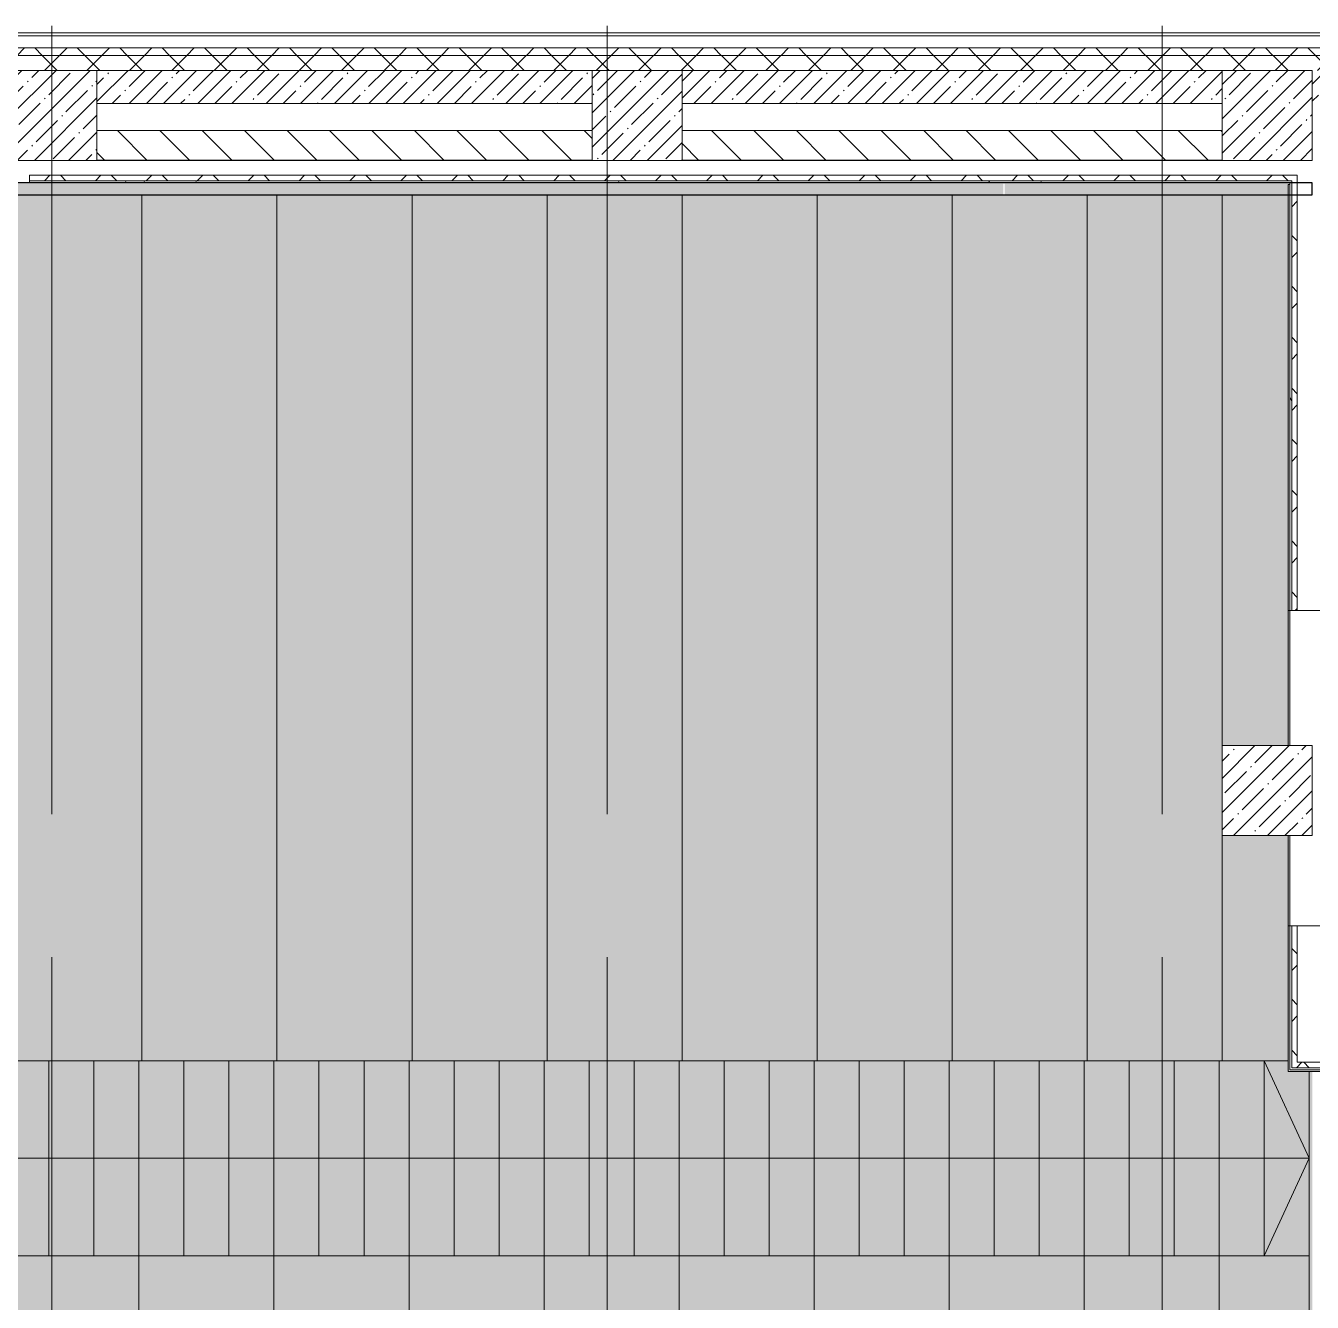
# Model space of a CAD drawing. Header units: millimetres. Extents: x -164500 to 426394, y -23753 to 102118.
# Drawn here: x 170808 to 179382, y 93429 to 101937 of the extents above; entities that cross this region are included whole.
import ezdxf

# ---------------------------------------------------------------- set-up
doc = ezdxf.new("R2010")
doc.units = ezdxf.units.MM
doc.linetypes.add('Осевая', pattern=[6350, 1270, -952.5, 3175, -952.5])
doc.layers.add('A-AREA-PATT-1', color=7, linetype='Continuous', lineweight=5, true_color=0xa5bae0, transparency=1)
for name, color, linetype, lineweight in [('A-WALL', 7, 'Continuous', 5), ('A-WALL-2', 7, 'Continuous', 30), ('I-WALL', 7, 'Continuous', 5), ('S-COLS', 7, 'Continuous', 9), ('S-COLS-1', 7, 'Continuous', 5), ('S-STRS', 7, 'Continuous', 9), ('S-STRS-ANNO', 7, 'Continuous', 5), ('Оси', 7, 'Continuous', 9), ('Оси-2', 7, 'Осевая', 9)]:
    doc.layers.add(name, color=color, linetype=linetype, lineweight=lineweight)
for name, color, linetype, lineweight, true_color in [('A-WALL-1', 9, 'Continuous', 5, 0x808080), ('A-WALL-FNSH-1', 9, 'Continuous', 5, 0x808080), ('S-STRS-1', 7, 'Continuous', 9, 0xeef6ff)]:
    doc.layers.add(name, color=color, linetype=linetype, lineweight=lineweight, true_color=true_color)
pattern_1 = [(45, (148772.12, 0), (-141.4214, 141.4214), []), (135, (148772.12, 0), (-141.4214, -141.4214), [])]
pattern_2 = [(135, (148772.12, 0), (-141.4214, -141.4214), [])]
pattern_3 = [(0, (148772.12, 0), (812.8, 203.2), [67.056, -542.544, 67.056, -542.544, -3251.2]), (0, (148772.12, 0), (812.8, 203.2), [-1219.2, 67.056, -1152.144, 67.056, -542.544, -1422.4]), (0, (148772.12, 0), (812.8, 203.2), [-3048, 67.056, -339.344, 67.056, -948.944]), (120, (149076.92, 101.6), (-582.3764, 602.3054), [67.056, -542.544, 67.056, -542.544, -3251.2]), (120, (149076.92, 101.6), (-582.3764, 602.3054), [-1219.2, 67.056, -1152.144, 67.056, -542.544, -1422.4]), (120, (149076.92, 101.6), (-582.3764, 602.3054), [-3048, 67.056, -339.344, 67.056, -948.944]), (240, (149178.52, 508), (-230.4236, -805.5054), [67.056, -542.544, 67.056, -542.544, -3251.2]), (240, (149178.52, 508), (-230.4236, -805.5054), [-1219.2, 67.056, -1152.144, 67.056, -542.544, -1422.4]), (240, (149178.52, 508), (-230.4236, -805.5054), [-3048, 67.056, -339.344, 67.056, -948.944])]
pattern_4 = [(135, (148772.12, 0), (-169.7056, -169.7056), []), (225, (148772.12, 0), (169.7056, -169.7056), [])]

# ---------------------------------------------------------------- blocks, each defined once
blk = doc.blocks.new('BSC_Колонна _Прямоугольная - 600х600-V297-Объем проектирования 2 этажа')
at = {"layer": 'S-COLS-1'}
h = blk.add_hatch(dxfattribs=at)
h.set_pattern_fill('FP_29', color=256, style=0, pattern_type=2)
h.set_pattern_definition([(45, (-26110, -26800), (-114.04925, 114.04925), []), (45, (-25995.95, -26800), (-114.04925, 114.04925), [201.613, -40.323, 6.706, -33.617])])
h.paths.add_polyline_path([(300, -300), (300, 300), (-300, 300), (-300, -300)])
for p, q in [((300, 300), (-300, 300)), ((-300, 300), (-300, -300)), ((300, -300), (300, 300)), ((-300, -300), (300, -300))]:
    blk.add_line(p, q, dxfattribs=at)
blk = doc.blocks.new('BSC_Колонна _Прямоугольная - 600х600-V331-Объем проектирования 2 этажа')
at = {"layer": 'S-COLS-1'}
h = blk.add_hatch(dxfattribs=at)
h.set_pattern_fill('FP_80', color=256, style=0, pattern_type=2)
h.set_pattern_definition([(45, (-30310, -26800), (-114.04925, 114.04925), []), (45, (-30195.95, -26800), (-114.04925, 114.04925), [201.613, -40.323, 6.706, -33.617])])
h.paths.add_polyline_path([(156.9, -300), (300, -300), (300, 300), (-300, 300), (-300, -300), (150, -300)])
for p, q in [((300, 300), (-300, 300)), ((-300, 300), (-300, -300)), ((300, -300), (300, 300)), ((-300, -300), (300, -300))]:
    blk.add_line(p, q, dxfattribs=at)
blk = doc.blocks.new('BSC_Колонна _Прямоугольная - 600х600-V356-Объем проектирования 2 этажа')
at = {"layer": 'S-COLS-1'}
h = blk.add_hatch(dxfattribs=at)
h.set_pattern_fill('FP_102', color=256, style=0, pattern_type=2)
h.set_pattern_definition([(45, (-22210, -26800), (-114.04925, 114.04925), []), (45, (-22095.95, -26800), (-114.04925, 114.04925), [201.613, -40.323, 6.706, -33.617])])
h.paths.add_polyline_path([(300, -300), (300, 300), (-300, 300), (-300, -300), (-150, -300)])
for p, q in [((300, 300), (-300, 300)), ((-300, 300), (-300, -300)), ((300, -300), (300, 300)), ((-300, -300), (300, -300))]:
    blk.add_line(p, q, dxfattribs=at)
blk = doc.blocks.new('Перекрытия 3 - Перекрытия 4-20977624-Объем проектирования 2 этажа')
at = {"layer": 'S-STRS-1'}
for points in [[(21910, 20500), (22810, 20500), (22810, 26270.4), (21910, 26270.4), (21910, 21105.5)], [(23390, 20500), (23710, 20500), (23710, 26270.4), (22810, 26270.4), (22810, 20500)], [(24590, 20500), (24610, 20500), (24610, 26270.4), (23710, 26270.4), (23710, 20500), (24290, 20500)], [(25510, 20500), (25510, 26270.4), (24610, 26270.4), (24610, 20500), (25490, 20500)], [(26390, 20500), (26410, 20500), (26410, 26270.4), (25510, 26270.4), (25510, 20500), (26090, 20500)], [(27290, 20500), (27310, 20500), (27310, 26270.4), (26410, 26270.4), (26410, 20500), (26990, 20500)], [(28190, 20500), (28210, 20500), (28210, 26270.4), (27310, 26270.4), (27310, 20500), (27890, 20500)], [(28210, 20500), (29110, 20500), (29110, 26270.4), (28210, 26270.4), (28210, 21105.5)], [(29690, 20500), (30010, 20500), (30010, 26270.4), (29110, 26270.4), (29110, 20500)]]:
    blk.add_hatch(color=256, dxfattribs=at).paths.add_polyline_path(points)
h = blk.add_hatch(color=256, dxfattribs=at)
h.paths.add_polyline_path([(30449, 20500), (30449, 22000), (30010, 22000), (30010, 20500)])
h.paths.add_polyline_path([(30449, 22600), (30449, 26270.4), (30010, 26270.4), (30010, 22600)])
at = {"layer": 'S-STRS'}
for p, q in [((21910, 26270.4), (21910, 20500)), ((22810, 20500), (22810, 26270.4)), ((23710, 20500), (23710, 26270.4)), ((24610, 20500), (24610, 26270.4)), ((25510, 20500), (25510, 26270.4)), ((26410, 20500), (26410, 26270.4)), ((27310, 20500), (27310, 26270.4)), ((28210, 20500), (28210, 26270.4)), ((29110, 20500), (29110, 26270.4)), ((30010, 22600), (30010, 26270.4)), ((30010, 20500), (30010, 22000)), ((22490, 20500), (21910, 20500)), ((23390, 20500), (22810, 20500)), ((24290, 20500), (23710, 20500)), ((25190, 20500), (24610, 20500)), ((26090, 20500), (25510, 20500)), ((26990, 20500), (26410, 20500)), ((27890, 20500), (27310, 20500)), ((28790, 20500), (28210, 20500)), ((29690, 20500), (29110, 20500)), ((30449, 20500), (30010, 20500))]:
    blk.add_line(p, q, dxfattribs=at)
blk = doc.blocks.new('Перекрытия 2 - Перекрытия 4-32990152-Объем проектирования 2 этажа')
at = {"layer": 'S-STRS-1'}
for points in [[(21910, 15410.8), (22810, 15410.8), (22810, 19180), (21910, 19180), (21910, 16983.3)], [(22810, 15410.8), (23710, 15410.8), (23710, 19180), (22810, 19180), (22810, 16983.3)], [(23710, 15410.8), (24610, 15410.8), (24610, 19180), (23710, 19180), (23710, 16983.3)], [(24610, 15410.8), (25510, 15410.8), (25510, 19180), (24610, 19180), (24610, 16983.3)], [(26410, 15410.8), (26410, 19180), (25510, 19180), (25510, 15410.8)], [(27310, 15410.8), (27310, 19180), (26410, 19180), (26410, 15410.8)], [(28210, 15410.8), (28210, 19180), (27310, 19180), (27310, 15410.8)], [(28318.7, 15410.8), (29110, 15410.8), (29110, 19180), (28210, 19180), (28210, 15410.8)], [(29764.2, 15410.8), (30010, 15410.8), (30010, 19180), (29110, 19180), (29110, 15410.8)], [(30010, 15410.8), (30610, 15410.8), (30610, 17830), (30030, 17830), (30030, 18430), (30610, 18430), (30610, 19180), (30010, 19180), (30010, 16983.3)]]:
    blk.add_hatch(color=256, dxfattribs=at).paths.add_polyline_path(points)
at = {"layer": 'S-STRS'}
for p, q in [((21910, 19180), (22510, 19180)), ((21910, 19180), (21910, 15410.8)), ((22810, 19180), (23410, 19180)), ((22810, 15410.8), (22810, 19180)), ((23710, 19180), (24310, 19180)), ((23710, 15410.8), (23710, 19180)), ((24610, 19180), (25210, 19180)), ((24610, 15410.8), (24610, 19180)), ((25510, 19180), (26110, 19180)), ((25510, 15410.8), (25510, 19180)), ((26410, 19180), (27010, 19180)), ((26410, 15410.8), (26410, 19180)), ((27310, 19180), (27910, 19180)), ((27310, 15410.8), (27310, 19180)), ((28210, 19180), (28810, 19180)), ((28210, 15410.8), (28210, 19180)), ((29110, 19180), (29710, 19180)), ((29110, 15410.8), (29110, 19180)), ((30010, 19180), (30610, 19180)), ((30010, 15410.8), (30010, 19180)), ((30610, 18430), (30610, 19180)), ((30610, 15410.8), (30610, 17830))]:
    blk.add_line(p, q, dxfattribs=at)
blk = doc.blocks.new('Стены наклон_ амфитеатр1 - Стены наклон_ амфитеатр-33007412-Объем проектирования 2 этажа')
at = {"layer": 'A-WALL-2'}
for p, q in [((21879, 26351.1), (21879, 26270.4)), ((30610, 26351.1), (21879, 26351.1)), ((30610, 26270.4), (30610, 26351.1)), ((21879, 26270.4), (30610, 26270.4))]:
    blk.add_line(p, q, dxfattribs=at)
blk = doc.blocks.new('BSC_Колонна _Прямоугольная - 600х600-V511-Объем проектирования 2 этажа')
at = {"layer": 'S-COLS-1'}
h = blk.add_hatch(dxfattribs=at)
h.set_pattern_fill('FP_179', color=256, style=0, pattern_type=2)
h.set_pattern_definition([(45, (-30310, -22300), (-114.04925, 114.04925), []), (45, (-30195.95, -22300), (-114.04925, 114.04925), [201.613, -40.323, 6.706, -33.617])])
h.paths.add_polyline_path([(-67.7, -300), (300, -300), (300, 300), (-300, 300), (-300, -300)])
for p, q in [((300, 300), (-300, 300)), ((-300, 300), (-300, -300)), ((300, -300), (300, 300)), ((-300, -300), (300, -300))]:
    blk.add_line(p, q, dxfattribs=at)
blk = doc.blocks.new('2floor')
at = {"layer": 'A-AREA-PATT-1'}
h = blk.add_hatch(color=256, dxfattribs=at)
h.paths.add_polyline_path([(170888.2, 13760), (171341.6, 13760), (171341.6, 14000), (169002.6, 14000), (169002.6, 13760), (170661.6, 13760)])
h.paths.add_polyline_path([(170656.6, 14980), (170661.6, 14980), (170661.6, 15090), (170656.6, 15090), (170656.6, 15350), (170651.1, 15350), (170651.1, 15380.7), (177322.1, 15380.7), (177322.1, 15430.8), (170662.1, 15430.8), (170662.1, 20500), (170682.1, 20500), (170682.1, 26270.4), (177322.1, 26270.4), (177322.1, 26345.5), (170656.6, 26345.5), (170656.6, 26854.5), (168987.6, 26854.5), (168987.6, 26481.7), (167507.9, 26481.7), (167507.9, 26274.5), (166856.9, 26274.5), (166855.3, 26479.5), (163552.6, 26479.5), (163552.1, 24659.5), (162482.1, 24659.5), (162482.4, 22226.5), (163107.6, 22226.5), (163107.6, 21574.5), (162482.1, 21574.5), (162482.4, 18484.5), (163107.6, 18484.5), (163107.6, 17826.5), (162482.1, 17826.5), (162483.9, 15225.5), (169002.6, 15225.5), (169002.6, 15203.4), (170651.1, 15201.6), (170651.1, 15200), (169002.6, 15200), (169002.6, 14980), (169843.5, 14980)])
h = blk.add_hatch(color=256, dxfattribs=at)
h.paths.add_polyline_path([(181756.6, 14005.5), (181756.6, 18475.5), (182026.6, 18475.5), (182026.6, 18870), (182021.1, 18870), (182021.1, 18481), (181751.1, 18479.1), (181751.1, 14011), (181472.1, 14011), (181472.1, 14005.5), (181754.2, 14005.5)])
h.paths.add_polyline_path([(179942.6, 14005.5), (180072.1, 14005.5), (180072.1, 14011), (179813.1, 14011), (179813.1, 15430.8), (179382.1, 15430.8), (179382.1, 17850), (179362.1, 17850), (179362.1, 15430.8), (177332.1, 15430.8), (177332.1, 15380.7), (179782.1, 15380.7), (179782.1, 15355.5), (179807.6, 15355.4), (179807.6, 14005.5), (179813.1, 14005.5)])
h.paths.add_polyline_path([(179362.1, 18450), (179382.1, 18450), (179382.1, 20429), (182021.1, 20429), (182021.1, 20270), (182026.6, 20270), (182026.6, 20434.5), (179226.6, 20434.5), (179226.6, 22000), (179221.1, 22000), (179221.1, 20429), (179362.1, 20429), (179362.1, 18475.5)])
h.paths.add_polyline_path([(179226.6, 22600), (179226.6, 26345.5), (177332.1, 26345.5), (177332.1, 26270.4), (179221.1, 26270.4), (179221.1, 22600)])
at = {"layer": 'A-WALL'}
h = blk.add_hatch(dxfattribs=at)
h.set_pattern_fill('FP_24', color=256, style=0, pattern_type=2)
h.set_pattern_definition(pattern_1)
h.paths.add_polyline_path([(168382.4, 27200), (182482.1, 27200.7), (182482.1, 27250), (168382.4, 27250)])
h.paths.add_polyline_path([(164807.4, 27200), (165682.4, 27200), (165682.4, 27250), (164782.4, 27250), (164782.4, 27200)])
h.paths.add_polyline_path([(162682.4, 27200), (163882.4, 27200), (163882.4, 27250), (162461.1, 27250), (162461.1, 27200), (162616.2, 27200)])
h.paths.add_polyline_path([(166582.4, 27200), (167482.4, 27200), (167482.4, 27250), (166582.4, 27250)])
h = blk.add_hatch(dxfattribs=at)
h.set_pattern_fill('FP_24', color=256, style=0, pattern_type=2)
h.set_pattern_definition(pattern_1)
h.paths.add_polyline_path([(177882.1, 27100), (182382.1, 27100), (182382.1, 27200), (168382.4, 27200), (168382.4, 27100), (177070.8, 27100)])
h.paths.add_polyline_path([(166582.4, 27100), (167482.4, 27100), (167482.4, 27200), (166582.4, 27200)])
h.paths.add_polyline_path([(164782.4, 27100), (165682.4, 27100), (165682.4, 27200), (164782.4, 27200)])
h.paths.add_polyline_path([(163882.4, 27100), (163882.4, 27200), (162461.1, 27200), (162461.1, 27100), (163532.1, 27100)])
at = {"layer": 'I-WALL'}
h = blk.add_hatch(dxfattribs=at)
h.set_pattern_fill('FP_1', color=256, style=0, pattern_type=2)
h.set_pattern_definition([(45, (148772.12, 0), (-114.04925, 114.04925), []), (45, (148886.17, 0), (-114.04925, 114.04925), [201.612, -40.322, 6.706, -33.617])])
h.paths.add_polyline_path([(181407.3, 26880), (181782.1, 26880), (181782.1, 27100), (179382.1, 27100), (179382.1, 26880), (179961.8, 26880)])
h.paths.add_polyline_path([(171289, 26880), (174582.1, 26880), (174582.1, 27100), (171282.1, 27100), (171282.1, 26880)])
h.paths.add_polyline_path([(175182.1, 26880), (178782.1, 26880), (178782.1, 27100), (175182.1, 27100), (175182.1, 26994.1)])
h = blk.add_hatch(dxfattribs=at)
h.set_pattern_fill('FP_23', color=256, style=0, pattern_type=2)
h.set_pattern_definition(pattern_2)
h.paths.add_polyline_path([(171282.1, 26500.1), (174582.1, 26501), (174582.1, 26700), (171282.1, 26700), (171282.1, 26501)])
h = blk.add_hatch(dxfattribs=at)
h.set_pattern_fill('FP_23', color=256, style=0, pattern_type=2)
h.set_pattern_definition(pattern_2)
h.paths.add_polyline_path([(175182.1, 26500.5), (178782.1, 26501), (178782.1, 26700), (175182.1, 26700), (175182.1, 26501)])
h = blk.add_hatch(dxfattribs=at)
h.set_pattern_fill('FP_197', color=256, style=0, pattern_type=2)
h.set_pattern_definition(pattern_4)
h.paths.add_polyline_path([(179239, 26364), (179245.1, 26364), (179245.1, 26401), (170832.1, 26401), (170832.1, 26364), (179232.1, 26364)])
h = blk.add_hatch(dxfattribs=at)
h.set_pattern_fill('FP_196', color=256, style=0, pattern_type=2)
h.set_pattern_definition(pattern_3)
h.paths.add_polyline_path([(175182.1, 26351.1), (179232.1, 26351.1), (179232.1, 26364), (170832.1, 26364), (170832.1, 26351.1), (174282.1, 26351.1)])
h = blk.add_hatch(dxfattribs=at)
h.set_pattern_fill('FP_196', color=256, style=0, pattern_type=2)
h.set_pattern_definition(pattern_3)
h.paths.add_polyline_path([(179239, 20453), (179245.1, 20453), (179245.1, 21400), (179232.1, 21400), (179232.1, 20453)])
h.paths.add_polyline_path([(179245.1, 23500), (179245.1, 26270.4), (179232.1, 26270.4), (179232.1, 23500)])
h.paths.add_polyline_path([(179239, 26351.1), (179245.1, 26351.1), (179245.1, 26364), (179232.1, 26364), (179232.2, 26351.1), (179238.1, 26351.1)])
h = blk.add_hatch(dxfattribs=at)
h.set_pattern_fill('FP_197', color=256, style=0, pattern_type=2)
h.set_pattern_definition(pattern_4)
h.paths.add_polyline_path([(179245.1, 20490), (179282.1, 20490), (179282.1, 21400), (179245.1, 21400), (179245.1, 20500)])
h.paths.add_polyline_path([(179282.1, 23500), (179282.1, 26270.4), (179245.1, 26270.4), (179245.1, 23500)])
h.paths.add_polyline_path([(179245.1, 26351.1), (179282.1, 26351.1), (179282.1, 26401), (179245.1, 26401), (179245.1, 26364)])
h = blk.add_hatch(dxfattribs=at)
h.set_pattern_fill('FP_196', color=256, style=0, pattern_type=2)
h.set_pattern_definition(pattern_3)
h.paths.add_polyline_path([(181836.2, 20440), (182032.1, 20440), (182032.1, 20453), (179232.1, 20453), (179232.1, 20440), (181407.3, 20440)])
h = blk.add_hatch(dxfattribs=at)
h.set_pattern_fill('FP_197', color=256, style=0, pattern_type=2)
h.set_pattern_definition(pattern_4)
h.paths.add_polyline_path([(182032.1, 20453), (182045.1, 20453.9), (182045.1, 20490), (179245.1, 20490), (179245.1, 20453), (181407.3, 20453)])
at = {"layer": 'S-STRS-1'}
for points in [[(170682.1, 19200), (170962.1, 19200), (170962.1, 20500), (170662.1, 20500), (170662.1, 19200)], [(171262.1, 19200), (171262.1, 20500), (170962.1, 20500), (170962.1, 19200)], [(171262.1, 19200), (171562.1, 19200), (171562.1, 20500), (171262.1, 20500)], [(171582.1, 19200), (171862.1, 19200), (171862.1, 20500), (171562.1, 20500), (171562.1, 19200)], [(172162.1, 19200), (172162.1, 20500), (171862.1, 20500), (171862.1, 19200)], [(172162.1, 19200), (172462.1, 19200), (172462.1, 20500), (172162.1, 20500)], [(172482.1, 19200), (172762.1, 19200), (172762.1, 20500), (172462.1, 20500), (172462.1, 19200)], [(173062.1, 19200), (173062.1, 20500), (172762.1, 20500), (172762.1, 19200)], [(173062.1, 19200), (173362.1, 19200), (173362.1, 20500), (173062.1, 20500)], [(173382.1, 19200), (173662.1, 19200), (173662.1, 20500), (173362.1, 20500), (173362.1, 19200)], [(173962.1, 19200), (173962.1, 20500), (173662.1, 20500), (173662.1, 19200)], [(174262.1, 19200), (174262.1, 20500), (173962.1, 20500), (173962.1, 19200), (174179.9, 19200)], [(174282.1, 19200), (174562.1, 19200), (174562.1, 20500), (174262.1, 20500), (174262.1, 19200)], [(174862.1, 19200), (174862.1, 20500), (174562.1, 20500), (174562.1, 19200)], [(175162.1, 19200), (175162.1, 20500), (174862.1, 20500), (174862.1, 19200)], [(175182.1, 19200), (175462.1, 19200), (175462.1, 20500), (175162.1, 20500), (175162.1, 19200)], [(175762.1, 19200), (175762.1, 20500), (175462.1, 20500), (175462.1, 19200)], [(176062.1, 19200), (176062.1, 20500), (175762.1, 20500), (175762.1, 19200)], [(176082.1, 19200), (176362.1, 19200), (176362.1, 20500), (176062.1, 20500), (176062.1, 19200)], [(176662.1, 19200), (176662.1, 20500), (176362.1, 20500), (176362.1, 19200)], [(176662.1, 19200), (176962.1, 19200), (176962.1, 20500), (176662.1, 20500)], [(177262.1, 19200), (177262.1, 20500), (176962.1, 20500), (176962.1, 19200), (177070.8, 19200)], [(177562.1, 19200), (177562.1, 20500), (177262.1, 20500), (177262.1, 19200)], [(177862.1, 19200), (177862.1, 20500), (177562.1, 20500), (177562.1, 19200)], [(177882.1, 19200), (178162.1, 19200), (178162.1, 20500), (177862.1, 20500), (177862.1, 19200)], [(178462.1, 19200), (178462.1, 20500), (178162.1, 20500), (178162.1, 19200)], [(178462.1, 19200), (178762.1, 19200), (178762.1, 20500), (178462.1, 20500)], [(178762.1, 19200), (179062.1, 19200), (179062.1, 20500), (178762.1, 20500), (178762.1, 19504.3)], [(179362.1, 19200), (179362.1, 20429), (179221.1, 20429), (179221.1, 20500), (179062.1, 20500), (179062.1, 19200)]]:
    blk.add_hatch(color=256, dxfattribs=at).paths.add_polyline_path(points)
at = {"layer": 'A-WALL'}
for p, q in [((182612.1, 27330), (168382.4, 27330)), ((182532.1, 27250), (168382.4, 27250)), ((182482.1, 27200), (168382.4, 27200)), ((174582.1, 27100), (171282.1, 27100)), ((178782.1, 27100), (175182.1, 27100)), ((179282.1, 26401), (170832.1, 26401)), ((170832.1, 26401), (170832.1, 26351)), ((179245.1, 26364), (170832.1, 26364)), ((179232.1, 26351), (179232.1, 23500)), ((179245.1, 26364), (179245.1, 23500)), ((179282.1, 26401), (179282.1, 23500)), ((179245.1, 21400), (179245.1, 20453)), ((179282.1, 21400), (179282.1, 20490)), ((179245.1, 20453), (182045.1, 20453)), ((179282.1, 20490), (182082.1, 20490))]:
    blk.add_line(p, q, dxfattribs=at)
at = {"layer": 'A-WALL-1'}
for p, q in [((171282.1, 27100), (174582.1, 27100)), ((175182.1, 27100), (178782.1, 27100)), ((171282.1, 26880), (174582.1, 26880)), ((175182.1, 26880), (178782.1, 26880)), ((174582.1, 26700), (171282.1, 26700)), ((178782.1, 26700), (175182.1, 26700)), ((174582.1, 26501), (171282.1, 26501)), ((171282.1, 26500), (174582.1, 26500)), ((178782.1, 26501), (175182.1, 26501)), ((175182.1, 26500), (178782.1, 26500)), ((170682.1, 26351), (179232.1, 26351)), ((179232.1, 23500), (179582.1, 23500)), ((179582.1, 21400), (179232.1, 21400)), ((179232.1, 20440), (181836.2, 20440))]:
    blk.add_line(p, q, dxfattribs=at)
at = {"layer": 'A-WALL-FNSH-1'}
for p, q in [((182632.1, 27350), (168382.4, 27350)), ((179232.1, 26340), (179221.1, 26340)), ((179221.1, 26340), (179221.1, 23500)), ((179221.1, 23500), (179232.1, 23500)), ((179232.1, 21400), (179221.1, 21400)), ((179221.1, 21400), (179221.1, 20429)), ((179232.1, 20440), (179232.1, 21400)), ((179221.1, 20429), (182021.1, 20429))]:
    blk.add_line(p, q, dxfattribs=at)
at = {"layer": 'I-WALL'}
for p, q in [((179221.1, 22600), (179221.1, 23500)), ((179232.1, 23500), (179232.1, 22600)), ((179221.1, 21400), (179221.1, 22000)), ((179232.1, 22000), (179232.1, 21400))]:
    blk.add_line(p, q, dxfattribs=at)
at = {"layer": 'S-STRS'}
for p, q in [((170962.1, 20500), (170962.1, 19200)), ((170962.1, 20500), (170962.1, 19200)), ((171262.1, 20500), (171562.1, 20500)), ((171262.1, 20500), (171262.1, 19200)), ((171262.1, 20500), (171262.1, 19200)), ((171562.1, 20500), (171582.1, 20500)), ((171562.1, 20500), (171562.1, 19200)), ((171562.1, 20500), (171562.1, 19200)), ((171862.1, 20500), (171862.1, 19200)), ((171862.1, 20500), (171862.1, 19200)), ((172162.1, 20500), (172462.1, 20500)), ((172162.1, 20500), (172162.1, 19200)), ((172162.1, 20500), (172162.1, 19200)), ((172462.1, 20500), (172482.1, 20500)), ((172462.1, 20500), (172462.1, 19200)), ((172462.1, 20500), (172462.1, 19200)), ((172762.1, 20500), (172762.1, 19200)), ((172762.1, 20500), (172762.1, 19200)), ((173062.1, 20500), (173362.1, 20500)), ((173062.1, 20500), (173062.1, 19200)), ((173062.1, 20500), (173062.1, 19200)), ((173362.1, 20500), (173382.1, 20500)), ((173362.1, 20500), (173362.1, 19200)), ((173362.1, 20500), (173362.1, 19200)), ((173662.1, 20500), (173662.1, 19200)), ((173662.1, 20500), (173662.1, 19200)), ((173962.1, 20500), (174262.1, 20500)), ((173962.1, 20500), (173962.1, 19200)), ((173962.1, 20500), (173962.1, 19200)), ((174262.1, 20500), (174282.1, 20500)), ((174262.1, 20500), (174262.1, 19200)), ((174262.1, 20500), (174262.1, 19200)), ((174562.1, 20500), (174562.1, 19200)), ((174562.1, 20500), (174562.1, 19200)), ((174862.1, 20500), (175162.1, 20500)), ((174862.1, 20500), (174862.1, 19200)), ((174862.1, 20500), (174862.1, 19200)), ((175162.1, 20500), (175182.1, 20500)), ((175162.1, 20500), (175162.1, 19200)), ((175162.1, 20500), (175162.1, 19200)), ((175462.1, 20500), (175462.1, 19200)), ((175462.1, 20500), (175462.1, 19200)), ((175762.1, 20500), (176062.1, 20500)), ((175762.1, 20500), (175762.1, 19200)), ((175762.1, 20500), (175762.1, 19200)), ((176062.1, 20500), (176082.1, 20500)), ((176062.1, 20500), (176062.1, 19200)), ((176062.1, 20500), (176062.1, 19200)), ((176362.1, 20500), (176362.1, 19200)), ((176362.1, 20500), (176362.1, 19200)), ((176662.1, 20500), (176962.1, 20500)), ((176662.1, 20500), (176662.1, 19200)), ((176662.1, 20500), (176662.1, 19200)), ((176962.1, 20500), (176982.1, 20500)), ((176962.1, 20500), (176962.1, 19200)), ((176962.1, 20500), (176962.1, 19200)), ((177262.1, 20500), (177262.1, 19200)), ((177262.1, 20500), (177262.1, 19200)), ((177562.1, 20500), (177862.1, 20500)), ((177562.1, 20500), (177562.1, 19200)), ((177562.1, 20500), (177562.1, 19200)), ((177862.1, 20500), (177882.1, 20500)), ((177862.1, 20500), (177862.1, 19200)), ((177862.1, 20500), (177862.1, 19200)), ((178162.1, 20500), (178162.1, 19200)), ((178162.1, 20500), (178162.1, 19200)), ((178462.1, 20500), (178762.1, 20500)), ((178462.1, 20500), (178462.1, 19200)), ((178462.1, 20500), (178462.1, 19200)), ((178762.1, 20500), (178782.1, 20500)), ((178762.1, 20500), (178762.1, 19200)), ((178762.1, 20500), (178762.1, 19200)), ((179062.1, 20500), (179062.1, 19200)), ((179062.1, 20500), (179062.1, 19200)), ((179362.1, 20429), (179362.1, 19200)), ((171262.1, 19200), (171562.1, 19200)), ((172162.1, 19200), (172462.1, 19200)), ((173062.1, 19200), (173362.1, 19200)), ((173962.1, 19200), (174262.1, 19200)), ((174862.1, 19200), (175162.1, 19200)), ((175762.1, 19200), (176062.1, 19200)), ((176662.1, 19200), (176962.1, 19200)), ((177562.1, 19200), (177862.1, 19200)), ((178462.1, 19200), (178762.1, 19200))]:
    blk.add_line(p, q, dxfattribs=at)
at = {"layer": 'S-STRS-ANNO'}
for p, q in [((179362.1, 19850), (179062.1, 20500)), ((170662.1, 19850), (170962.1, 19850)), ((170962.1, 19850), (171262.1, 19850)), ((171262.1, 19850), (171562.1, 19850)), ((171562.1, 19850), (171862.1, 19850)), ((171862.1, 19850), (172162.1, 19850)), ((172162.1, 19850), (172462.1, 19850)), ((172462.1, 19850), (172762.1, 19850)), ((172762.1, 19850), (173062.1, 19850)), ((173062.1, 19850), (173362.1, 19850)), ((173362.1, 19850), (173662.1, 19850)), ((173662.1, 19850), (173962.1, 19850)), ((173962.1, 19850), (174262.1, 19850)), ((174262.1, 19850), (174562.1, 19850)), ((174562.1, 19850), (174862.1, 19850)), ((174862.1, 19850), (175162.1, 19850)), ((175162.1, 19850), (175462.1, 19850)), ((175462.1, 19850), (175762.1, 19850)), ((175762.1, 19850), (176062.1, 19850)), ((176062.1, 19850), (176362.1, 19850)), ((176362.1, 19850), (176662.1, 19850)), ((176662.1, 19850), (176962.1, 19850)), ((176962.1, 19850), (177262.1, 19850)), ((177262.1, 19850), (177562.1, 19850)), ((177562.1, 19850), (177862.1, 19850)), ((177862.1, 19850), (178162.1, 19850)), ((178162.1, 19850), (178462.1, 19850)), ((178462.1, 19850), (178762.1, 19850)), ((178762.1, 19850), (179062.1, 19850)), ((179062.1, 19850), (179362.1, 19850)), ((179362.1, 19850), (179062.1, 19200))]:
    blk.add_line(p, q, dxfattribs=at)
at = {"layer": 'Оси'}
for p, q in [((170982.1, 22398.1), (170982.1, 27398.1)), ((174682.1, 22398.1), (174682.1, 27398.1)), ((178382.1, 22398.1), (178382.1, 27398.1))]:
    blk.add_line(p, q, dxfattribs=at)
at = {"layer": 'Оси-2'}
for p, q in [((170982.1, 3093.7), (170982.1, 22398.1)), ((174682.1, 3093.7), (174682.1, 22398.1)), ((178382.1, 3093.7), (178382.1, 22398.1))]:
    blk.add_line(p, q, dxfattribs=at)
at = {"layer": 'A-WALL'}
blk.add_blockref('Стены наклон_ амфитеатр1 - Стены наклон_ амфитеатр-33007412-Объем проектирования 2 этажа', (148772.1, 0), dxfattribs=at)
at = {"layer": 'S-COLS'}
for name, p in [('BSC_Колонна _Прямоугольная - 600х600-V356-Объем проектирования 2 этажа', (170982.1, 26800)), ('BSC_Колонна _Прямоугольная - 600х600-V297-Объем проектирования 2 этажа', (174882.1, 26800)), ('BSC_Колонна _Прямоугольная - 600х600-V331-Объем проектирования 2 этажа', (179082.1, 26800)), ('BSC_Колонна _Прямоугольная - 600х600-V511-Объем проектирования 2 этажа', (179082.1, 22300))]:
    blk.add_blockref(name, p, dxfattribs=at)
at = {"layer": 'S-STRS'}
for name, p in [('Перекрытия 3 - Перекрытия 4-20977624-Объем проектирования 2 этажа', (148772.1, 0)), ('Перекрытия 2 - Перекрытия 4-32990152-Объем проектирования 2 этажа', (148752.1, 20))]:
    blk.add_blockref(name, p, dxfattribs=at)

msp = doc.modelspace()

# ---------------------------------------------------------------- block references
msp.add_blockref('2floor', (0, 74539.358))

doc.saveas('drawing.dxf')
